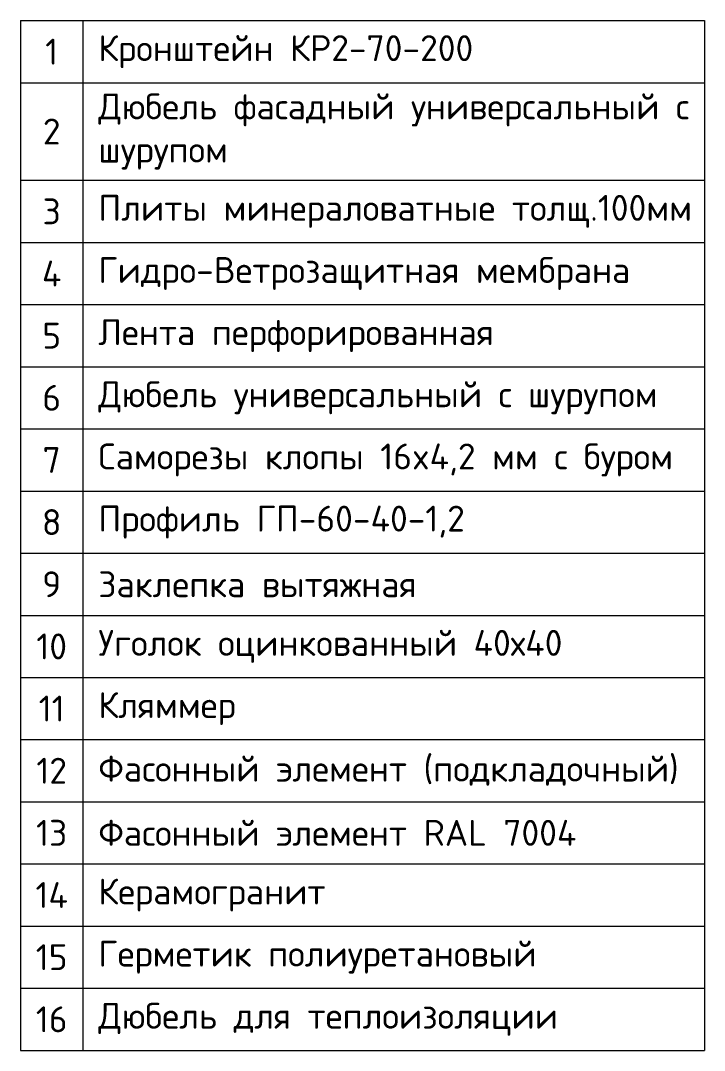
# Model space of a CAD drawing. Header units: millimetres. Extents: x -3689 to 2955806, y -724709 to -635850.
# Drawn here: x 2941626.3 to 2941956.4, y -719479.4 to -718982.2 of the extents above; entities that cross this region are included whole.
import ezdxf

# ---------------------------------------------------------------- set-up
doc = ezdxf.new("R2010")
doc.units = ezdxf.units.MM
doc.layers.add('_Выноска', color=7, linetype='Continuous', lineweight=15)

msp = doc.modelspace()

# ---------------------------------------------------------------- linework, layer by layer
at = {"layer": '_Выноска'}
for p, q in [((2941626.27, -718982.23), (2941956.35, -718982.23)), ((2941626.27, -718982.23), (2941626.27, -719479.44)), ((2941656.28, -718982.23), (2941656.28, -719479.44)), ((2941956.35, -718982.23), (2941956.35, -719479.44)), ((2941626.27, -719012.24), (2941956.35, -719012.24)), ((2941626.27, -719059.33), (2941956.35, -719059.33)), ((2941626.27, -719089.34), (2941956.35, -719089.34)), ((2941626.27, -719119.35), (2941956.35, -719119.35)), ((2941626.27, -719149.36), (2941956.35, -719149.36)), ((2941626.27, -719179.36), (2941956.35, -719179.36)), ((2941626.27, -719209.37), (2941956.35, -719209.37)), ((2941626.27, -719239.38), (2941956.35, -719239.38)), ((2941626.27, -719269.39), (2941956.35, -719269.39)), ((2941626.27, -719299.4), (2941956.35, -719299.4)), ((2941626.27, -719329.4), (2941956.35, -719329.4)), ((2941626.27, -719359.41), (2941956.35, -719359.41)), ((2941626.27, -719389.42), (2941956.35, -719389.42)), ((2941626.27, -719419.43), (2941956.35, -719419.43)), ((2941626.27, -719449.43), (2941956.35, -719449.43)), ((2941626.27, -719479.44), (2941656.28, -719479.44)), ((2941656.28, -719479.44), (2941956.35, -719479.44))]:
    msp.add_line(p, q, dxfattribs=at)

# ---------------------------------------------------------------- texts
for s, insert, char_height, width, attachment_point in [('{\\fISOCPEUR|b0|i0|c0;1', (2941641.27, -718997.23), 12.5032, 15.0039, 5), ('{\\fISOCPEUR|b0|i0|c0;Кронштейн КР2-70-200', (2941663.78, -718997.23), 12.5032, 285.0733, 4), ('{\\fISOCPEUR|b0|i0|c0;Дюбель фасадный универсальный с шурупом', (2941663.78, -719035.79), 12.5032, 285.0733, 4), ('{\\fISOCPEUR|b0|i0|c0;2', (2941641.27, -719035.79), 12.5032, 15.0039, 5), ('{\\fISOCPEUR|b0|i0|c204|p34;Плиты минераловатные толщ\\fISOCPEUR|b0|i0|c0|p34;.100\\fISOCPEUR|b0|i0|c204|p34;мм}', (2941663.78, -719074.34), 12.50322, 285.0733, 4), ('{\\fISOCPEUR|b0|i0|c0;3', (2941641.27, -719074.34), 12.5032, 15.0039, 5), ('{\\fISOCPEUR|b0|i0|c0;Гидро-Ветрозащитная мембрана', (2941663.78, -719104.35), 12.5032, 285.0733, 4), ('{\\fISOCPEUR|b0|i0|c0;4', (2941641.27, -719104.35), 12.5032, 15.0039, 5), ('{\\fISOCPEUR|b0|i0|c0;Лента перфорированная', (2941663.78, -719134.35), 12.5032, 285.0733, 4), ('{\\fISOCPEUR|b0|i0|c0;5', (2941641.27, -719134.35), 12.5032, 15.0039, 5), ('{\\fISOCPEUR|b0|i0|c0;Дюбель универсальный с шурупом', (2941663.78, -719164.36), 12.5032, 285.0733, 4), ('{\\fISOCPEUR|b0|i0|c0;6', (2941641.27, -719164.36), 12.5032, 15.0039, 5), ('{\\fISOCPEUR|b0|i0|c0;7', (2941641.27, -719194.37), 12.5032, 15.0039, 5), ('{\\fISOCPEUR|b0|i0|c0;Саморезы клопы 16x4,2 мм с буром', (2941663.78, -719194.37), 12.5032, 285.0733, 4), ('{\\fISOCPEUR|b0|i0|c0;8', (2941641.27, -719224.38), 12.5032, 15.0039, 5), ('{\\fISOCPEUR|b0|i0|c204|p34;Профиль ГП\\fISOCPEUR|b0|i0|c0|p34;-60-40-1,2}', (2941663.78, -719224.38), 12.5032, 285.0733, 4), ('{\\fISOCPEUR|b0|i0|c0;9', (2941641.27, -719254.38), 12.5032, 15.0039, 5), ('{\\fISOCPEUR|b0|i0|c0;Заклепка вытяжная', (2941663.78, -719254.38), 12.5032, 285.0733, 4), ('{\\fISOCPEUR|b0|i0|c0;10', (2941641.27, -719284.39), 12.5032, 15.0039, 5), ('{\\fISOCPEUR|b0|i0|c0;Уголок оцинкованный 40х40', (2941663.78, -719284.39), 12.5032, 285.0733, 4), ('{\\fISOCPEUR|b0|i0|c0;11', (2941641.27, -719314.4), 12.5032, 15.0039, 5), ('{\\fISOCPEUR|b0|i0|c0;Кляммер', (2941663.78, -719314.4), 12.5032, 285.0733, 4), ('{\\fISOCPEUR|b0|i0|c0;12', (2941641.27, -719344.41), 12.5032, 15.0039, 5), ('{\\fISOCPEUR|b0|i0|c204|p34;Фасонный элемент (подкладочный)}', (2941663.78, -719344.41), 12.5032, 285.0733, 4), ('{\\fISOCPEUR|b0|i0|c0;13', (2941641.27, -719374.41), 12.5032, 15.0039, 5), ('{\\fISOCPEUR|b0|i0|c204|p34;Фасонный элемент \\fISOCPEUR|b0|i0|c0|p34;RAL 7004}', (2941663.78, -719374.41), 12.5032, 285.0733, 4), ('{\\fISOCPEUR|b0|i0|c0;14', (2941641.27, -719404.42), 12.5032, 15.0039, 5), ('{\\fISOCPEUR|b0|i0|c204|p34;Керамогранит }', (2941663.78, -719404.42), 12.5032, 285.0733, 4), ('{\\fISOCPEUR|b0|i0|c0;15', (2941641.27, -719434.43), 12.5032, 15.0039, 5), ('{\\fISOCPEUR|b0|i0|c204|p34;Герметик полиуретановый}', (2941663.78, -719434.43), 12.5032, 285.0733, 4), ('{\\fISOCPEUR|b0|i0|c0|p34;16', (2941641.27, -719464.44), 12.5032, 15.0039, 5), ('{\\fISOCPEUR|b0|i0|c204|p34;Дюбель для теплоизоляции}', (2941663.78, -719464.44), 12.5032, 285.0733, 4)]:
    msp.add_mtext(s, dxfattribs=dict(at, insert=insert, char_height=char_height, width=width, attachment_point=attachment_point))

doc.saveas('drawing.dxf')
